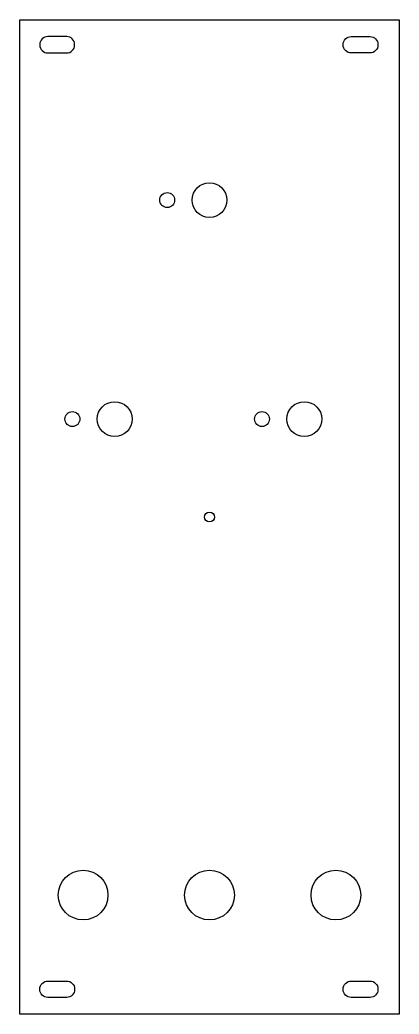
# Model space of a CAD drawing. Header units: millimetres. Extents: x -38 to 38, y -100 to 100.
import ezdxf

# ---------------------------------------------------------------- set-up
doc = ezdxf.new("R2010")
doc.units = ezdxf.units.MM
doc.layers.get('0').update_dxf_attribs({"linetype": 'CONTINUOUS'})

msp = doc.modelspace()

# ---------------------------------------------------------------- linework, layer by layer
msp.add_lwpolyline([(-38.1, 100), (38.1, 100), (38.1, -100), (-38.1, -100)], close=True)
for points in [[(-32.5, 93.35), (-28.7, 93.35, 0.414214), (-27.1, 94.95), (-27.1, 95.05, 0.414214), (-28.7, 96.65), (-32.5, 96.65, 0.414214), (-34.1, 95.05), (-34.1, 94.95, 0.414214)], [(28.46, 96.65), (32.26, 96.65, -0.414214), (33.86, 95.05), (33.86, 94.95, -0.414214), (32.26, 93.35), (28.46, 93.35, -0.414214), (26.86, 94.95), (26.86, 95.05, -0.414214)], [(-32.5, -93.35), (-28.7, -93.35, -0.414214), (-27.1, -94.95), (-27.1, -95.05, -0.414214), (-28.7, -96.65), (-32.5, -96.65, -0.414214), (-34.1, -95.05), (-34.1, -94.95, -0.414214)], [(28.46, -93.35), (32.26, -93.35, -0.414214), (33.86, -94.95), (33.86, -95.05, -0.414214), (32.26, -96.65), (28.46, -96.65, -0.414214), (26.86, -95.05), (26.86, -94.95, -0.414214)]]:
    msp.add_lwpolyline(points, format="xyb", close=True)
for centre, radius in [((0, 63.75), 3.5), ((-8.5, 63.75), 1.5), ((-19.05, 19.7), 3.5), ((19.05, 19.7), 3.5), ((-27.55, 19.7), 1.5), ((10.55, 19.7), 1.5), ((0, 0), 1), ((-25.4, -76.05), 5), ((0, -76.05), 5), ((25.4, -76.05), 5)]:
    msp.add_circle(centre, radius)

doc.saveas('drawing.dxf')
